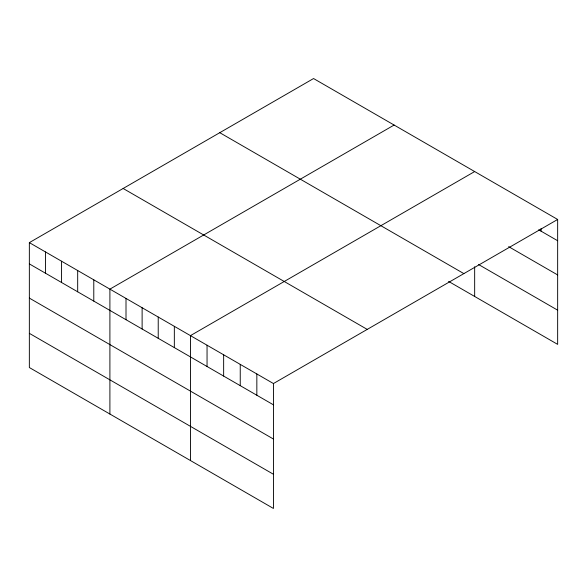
<?xml version="1.0" encoding="UTF-8"?>
<svg xmlns="http://www.w3.org/2000/svg" width="587" height="587" viewBox="0 0 587 587"><rect width="100%" height="100%" fill="white"/><g stroke="black" fill="none" stroke-linecap="round" stroke-linejoin="round"><path stroke-width="0.88" d="M29.35 242.629L273.439 383.546L273.439 508.459L29.35 367.535L29.35 242.629L313.561 78.541L557.65 219.465L557.65 344.371L448.578 281.4M394.112 125.046L109.901 289.134L109.901 414.04M474.663 171.551L190.445 335.632L190.445 460.546M273.439 383.546L557.65 219.465M538.683 229.788L557.65 240.736M508.643 246.643L557.65 274.936M478.61 264.539L557.65 310.171M219.773 132.684L463.862 273.608M123.138 188.478L367.227 329.402M29.35 263.901L273.439 404.825M29.35 298.101L273.439 439.025M29.35 333.343L273.439 474.259M541.053 228.497L541.053 231.153M474.663 266.762L474.663 296.457M256.842 373.963L256.842 395.242M240.244 364.38L240.244 385.659M223.647 354.797L223.647 376.076M207.05 345.215L207.05 366.493M174.339 326.335L174.339 347.614M158.226 317.031L158.226 338.31M142.12 307.735L142.12 329.006M126.007 298.431L126.007 319.71M93.788 279.83L93.788 301.109M77.682 270.526L77.682 291.805M61.569 261.23L61.569 282.501M45.463 251.926L45.463 273.204"/></g></svg>
